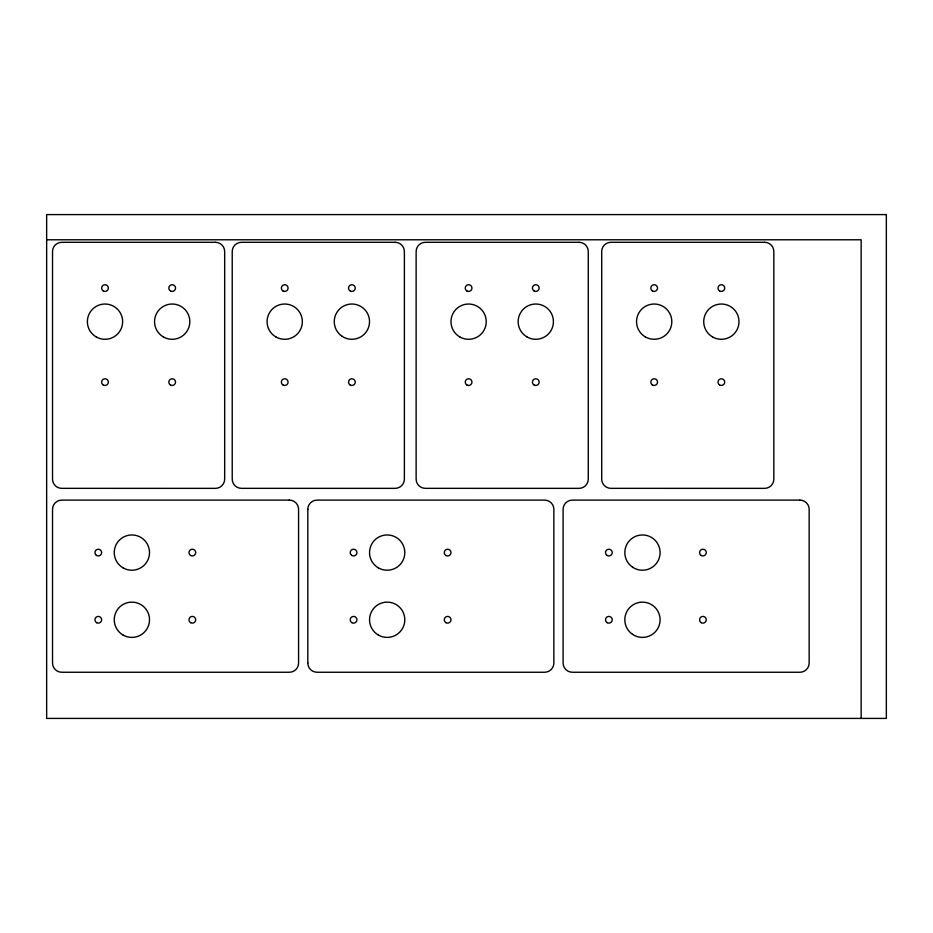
<?xml version="1.0" encoding="UTF-8"?>
<svg xmlns="http://www.w3.org/2000/svg" width="933" height="933" viewBox="0 0 933 933"><rect width="100%" height="100%" fill="white"/><g stroke="black" fill="none" stroke-linecap="round" stroke-linejoin="round"><path stroke-width="1.4" d="M46.65 239.781L861.159 239.781L861.159 718.41M307.82 509.348L307.82 663.013M307.82 663.013A9.225 9.225 0 0 0 317.057 672.25L544.627 672.25A9.225 9.225 0 0 0 553.864 663.013L553.864 509.348A9.225 9.225 0 0 0 544.627 500.111L317.057 500.111A9.225 9.225 0 0 0 307.82 509.348M886.35 214.59L46.65 214.59L46.65 718.41L886.35 718.41L886.35 214.59M215.43 242.3L61.765 242.3A9.225 9.225 0 0 0 52.528 251.537L52.528 479.119A9.225 9.225 0 0 0 61.765 488.344L215.43 488.356A9.225 9.225 0 0 0 224.666 479.119L224.666 251.537A9.225 9.225 0 0 0 215.43 242.3M395.137 242.3L241.46 242.3A9.225 9.225 0 0 0 232.224 251.537L232.224 479.119A9.225 9.225 0 0 0 241.46 488.344L395.137 488.356A9.225 9.225 0 0 0 404.374 479.119L404.374 251.537A9.225 9.225 0 0 0 395.137 242.3M579.031 242.3L425.366 242.3A9.225 9.225 0 0 0 416.13 251.537L416.13 479.119A9.225 9.225 0 0 0 425.366 488.344L579.031 488.356A9.225 9.225 0 0 0 588.268 479.119L588.268 251.537A9.225 9.225 0 0 0 579.031 242.3M764.605 242.3L610.94 242.3A9.225 9.225 0 0 0 601.703 251.537L601.703 479.119A9.225 9.225 0 0 0 610.94 488.344L764.605 488.356A9.225 9.225 0 0 0 773.842 479.119L773.842 251.537A9.225 9.225 0 0 0 764.605 242.3M289.347 500.111L61.765 500.111A9.225 9.225 0 0 0 52.528 509.348L52.528 663.013A9.225 9.225 0 0 0 61.765 672.25L289.347 672.25A9.225 9.225 0 0 0 298.583 663.013L298.583 509.348A9.225 9.225 0 0 0 289.347 500.111M799.919 500.111L572.337 500.111A9.225 9.225 0 0 0 563.1 509.348L563.1 663.013A9.225 9.225 0 0 0 572.337 672.25L799.919 672.25A9.225 9.225 0 0 0 809.156 663.013L809.156 509.348A9.225 9.225 0 0 0 799.919 500.111M170.506 385.026A3.359 3.359 0 0 0 175.544 382.11A3.359 3.359 0 0 0 170.506 379.206A3.359 3.359 0 0 0 170.506 385.026M103.33 385.026A3.359 3.359 0 0 0 108.368 382.11A3.359 3.359 0 0 0 103.33 379.206A3.359 3.359 0 0 0 103.33 385.026M96.192 336.93A17.634 17.634 0 0 0 122.643 321.652A17.634 17.634 0 0 0 96.192 306.386A17.634 17.634 0 0 0 96.192 336.93M163.368 336.93A17.634 17.634 0 0 0 189.819 321.652A17.634 17.634 0 0 0 163.368 306.386A17.634 17.634 0 0 0 163.368 336.93M103.33 290.979A3.359 3.359 0 0 0 108.368 288.064A3.359 3.359 0 0 0 103.33 285.16A3.359 3.359 0 0 0 103.33 290.979M170.506 290.979A3.359 3.359 0 0 0 175.544 288.064A3.359 3.359 0 0 0 170.506 285.16A3.359 3.359 0 0 0 170.506 290.979M190.659 555.497A3.359 3.359 0 0 0 195.697 552.593A3.359 3.359 0 0 0 190.659 549.677A3.359 3.359 0 0 0 190.659 555.497M190.659 622.673A3.359 3.359 0 0 0 195.697 619.769A3.359 3.359 0 0 0 190.659 616.853A3.359 3.359 0 0 0 190.659 622.673M123.063 635.035A17.634 17.634 0 0 0 149.513 619.769A17.634 17.634 0 0 0 123.063 604.491A17.634 17.634 0 0 0 123.063 635.035M123.063 567.859A17.634 17.634 0 0 0 149.513 552.593A17.634 17.634 0 0 0 123.063 537.315A17.634 17.634 0 0 0 123.063 567.859M96.612 622.673A3.359 3.359 0 0 0 101.65 619.769A3.359 3.359 0 0 0 96.612 616.853A3.359 3.359 0 0 0 96.612 622.673M96.414 555.368A3.359 3.359 0 0 0 101.639 552.826A3.359 3.359 0 0 0 96.822 549.572A3.359 3.359 0 0 0 96.414 555.368M445.951 555.497A3.359 3.359 0 0 0 450.989 552.593A3.359 3.359 0 0 0 445.951 549.677A3.359 3.359 0 0 0 445.951 555.497M445.951 622.673A3.359 3.359 0 0 0 450.989 619.769A3.359 3.359 0 0 0 445.951 616.853A3.359 3.359 0 0 0 445.951 622.673M378.355 635.035A17.634 17.634 0 0 0 404.805 619.769A17.634 17.634 0 0 0 378.355 604.491A17.634 17.634 0 0 0 378.355 635.035M378.355 567.859A17.634 17.634 0 0 0 404.805 552.593A17.634 17.634 0 0 0 378.355 537.315A17.634 17.634 0 0 0 378.355 567.859M351.904 622.673A3.359 3.359 0 0 0 356.942 619.769A3.359 3.359 0 0 0 351.904 616.853A3.359 3.359 0 0 0 351.904 622.673M351.694 555.368A3.359 3.359 0 0 0 356.931 552.826A3.359 3.359 0 0 0 352.114 549.572A3.359 3.359 0 0 0 351.694 555.368M607.196 555.497A3.359 3.359 0 0 0 612.235 552.593A3.359 3.359 0 0 0 607.196 549.677A3.359 3.359 0 0 0 607.196 555.497M607.196 622.673A3.359 3.359 0 0 0 612.235 619.769A3.359 3.359 0 0 0 607.196 616.853A3.359 3.359 0 0 0 607.196 622.673M632.574 567.194A17.634 17.634 0 0 0 660.051 553.852A17.634 17.634 0 0 0 634.755 536.732A17.634 17.634 0 0 0 632.574 567.194M632.574 634.37A17.634 17.634 0 0 0 660.051 621.028A17.634 17.634 0 0 0 634.755 603.908A17.634 17.634 0 0 0 632.574 634.37M701.243 622.673A3.359 3.359 0 0 0 706.281 619.769A3.359 3.359 0 0 0 701.243 616.853A3.359 3.359 0 0 0 701.243 622.673M701.243 555.497A3.359 3.359 0 0 0 706.281 552.593A3.359 3.359 0 0 0 701.243 549.677A3.359 3.359 0 0 0 701.243 555.497M350.213 290.979A3.359 3.359 0 0 0 355.251 288.064A3.359 3.359 0 0 0 350.213 285.16A3.359 3.359 0 0 0 350.213 290.979M283.037 290.979A3.359 3.359 0 0 0 288.075 288.064A3.359 3.359 0 0 0 283.037 285.16A3.359 3.359 0 0 0 283.037 290.979M342.003 336.253A17.634 17.634 0 0 0 369.48 322.911A17.634 17.634 0 0 0 344.184 305.791A17.634 17.634 0 0 0 342.003 336.253M275.9 336.93A17.634 17.634 0 0 0 302.35 321.652A17.634 17.634 0 0 0 275.9 306.386A17.634 17.634 0 0 0 275.9 336.93M283.037 385.026A3.359 3.359 0 0 0 288.075 382.11A3.359 3.359 0 0 0 283.037 379.206A3.359 3.359 0 0 0 283.037 385.026M350.213 385.026A3.359 3.359 0 0 0 355.251 382.11A3.359 3.359 0 0 0 350.213 379.206A3.359 3.359 0 0 0 350.213 385.026M533.898 290.851A3.359 3.359 0 0 0 539.134 288.309A3.359 3.359 0 0 0 534.317 285.043A3.359 3.359 0 0 0 533.898 290.851M466.932 290.979A3.359 3.359 0 0 0 471.97 288.064A3.359 3.359 0 0 0 466.932 285.16A3.359 3.359 0 0 0 466.932 290.979M526.97 336.93A17.634 17.634 0 0 0 553.421 321.652A17.634 17.634 0 0 0 526.97 306.386A17.634 17.634 0 0 0 526.97 336.93M459.794 336.93A17.634 17.634 0 0 0 486.245 321.652A17.634 17.634 0 0 0 459.794 306.386A17.634 17.634 0 0 0 459.794 336.93M466.932 385.026A3.359 3.359 0 0 0 471.97 382.11A3.359 3.359 0 0 0 466.932 379.206A3.359 3.359 0 0 0 466.932 385.026M533.898 384.897A3.359 3.359 0 0 0 539.134 382.355A3.359 3.359 0 0 0 534.317 379.09A3.359 3.359 0 0 0 533.898 384.897M719.483 384.897A3.359 3.359 0 0 0 724.708 382.355A3.359 3.359 0 0 0 719.891 379.09A3.359 3.359 0 0 0 719.483 384.897M652.307 384.897A3.359 3.359 0 0 0 657.532 382.355A3.359 3.359 0 0 0 652.715 379.09A3.359 3.359 0 0 0 652.307 384.897M645.368 336.93A17.634 17.634 0 0 0 671.818 321.652A17.634 17.634 0 0 0 645.368 306.386A17.634 17.634 0 0 0 645.368 336.93M712.544 336.93A17.634 17.634 0 0 0 738.994 321.652A17.634 17.634 0 0 0 712.544 306.386A17.634 17.634 0 0 0 712.544 336.93M652.307 290.851A3.359 3.359 0 0 0 657.532 288.309A3.359 3.359 0 0 0 652.715 285.043A3.359 3.359 0 0 0 652.307 290.851M719.483 290.851A3.359 3.359 0 0 0 724.708 288.309A3.359 3.359 0 0 0 719.891 285.043A3.359 3.359 0 0 0 719.483 290.851"/></g></svg>
